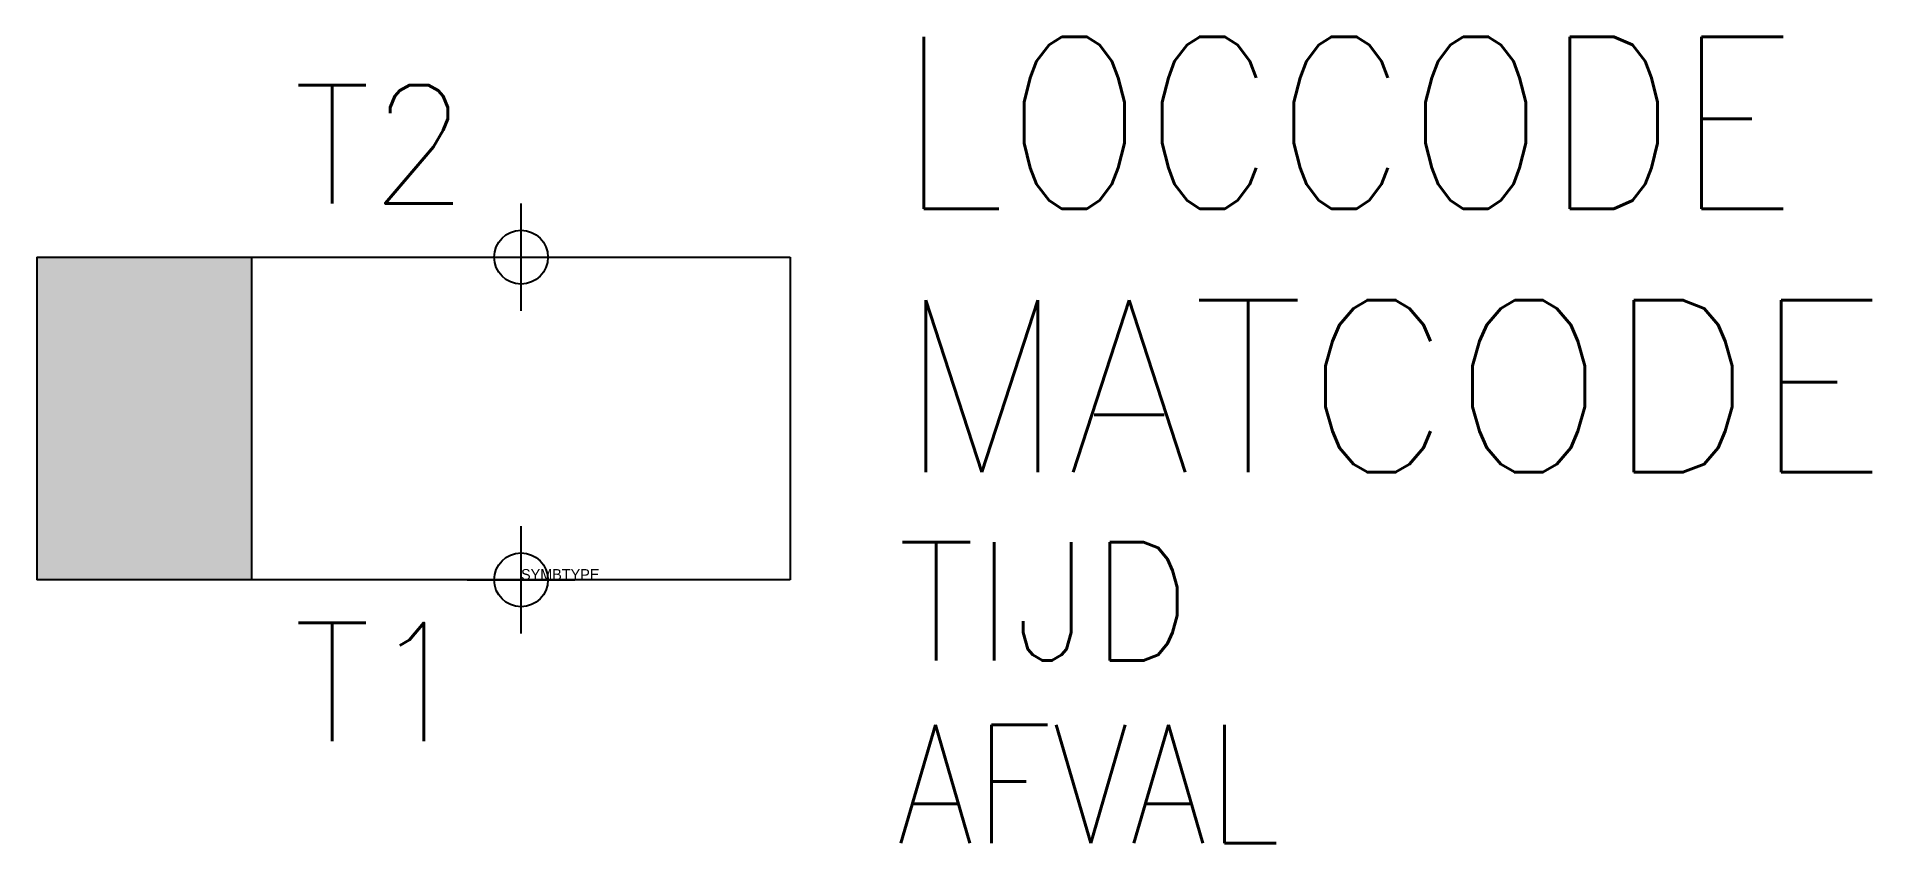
# Model space of a CAD drawing. Extents: x 76 to 110.1, y 175.1 to 190.1.
import ezdxf
from ezdxf.enums import TextEntityAlignment as Align

# ---------------------------------------------------------------- set-up
doc = ezdxf.new("R2010")
doc.units = 0
doc.header["$MEASUREMENT"] = 0
doc.header["$PDMODE"] = 34
doc.linetypes.add('DASHED', pattern=[19.05, 12.7, -6.35])
doc.layers.get('0').update_dxf_attribs({"linetype": 'CONTINUOUS'})
for name, color, linetype in [('1', 8, 'CONTINUOUS'), ('10', 8, 'DASHED'), ('11', 30, 'DASHED'), ('12', 30, 'DASHED'), ('3', 30, 'CONTINUOUS'), ('C', 7, 'CONTINUOUS')]:
    doc.layers.add(name, color=color, linetype=linetype)
doc.styles.add('DINY', font='SIMPLEX', dxfattribs={"width": 0.95})
doc.styles.add('ROMANS', font='ROMANS.shx')

msp = doc.modelspace()

# ---------------------------------------------------------------- linework, layer by layer
at = {"layer": '1'}
msp.add_line((80, 180), (80, 186), dxfattribs=at)
msp.add_solid([(76, 186.002), (80, 186.002), (76, 180), (80, 180)], dxfattribs=at)
at = {"layer": '3'}
for p, q in [((76, 186), (90, 186)), ((76, 186), (76, 180)), ((90, 186), (90, 180)), ((90, 180), (76, 180))]:
    msp.add_line(p, q, dxfattribs=at)
at = {"layer": 'C', "color": 1}
msp.add_point((85, 186), dxfattribs=at)
at = {"layer": 'C', "color": 2}
msp.add_point((85, 180), dxfattribs=at)

# ---------------------------------------------------------------- texts
at = {"flags": 1}
msp.add_attdef('SYMBTYPE', (85, 180), 'RL', height=0.2, dxfattribs=at)
at = {"layer": '1', "style": 'ROMANS', "width": 0.85}
msp.add_text('AFVAL', height=2.2, dxfattribs=at).set_placement((91.98, 175.102))
at = {"layer": '1', "style": 'DINY', "width": 0.95}
msp.add_attdef('TIJD', (92, 178.5), '', height=2.2, dxfattribs=at)
at = {"layer": '10', "style": 'DINY', "width": 0.95}
for tag, p in [('T2', (84, 187)), ('T1', (84, 177))]:
    msp.add_attdef(tag, text='', height=2.2, dxfattribs=at).set_placement(p, align=Align.RIGHT)
at = {"layer": '11', "style": 'ROMANS', "width": 0.85}
msp.add_attdef('LOCCODE', (92.016, 186.898), '', height=3.2, dxfattribs=at)
at = {"layer": '12', "style": 'DINY', "width": 0.95}
msp.add_attdef('MATCODE', (92, 182), '', height=3.2, dxfattribs=at)

doc.saveas('drawing.dxf')
